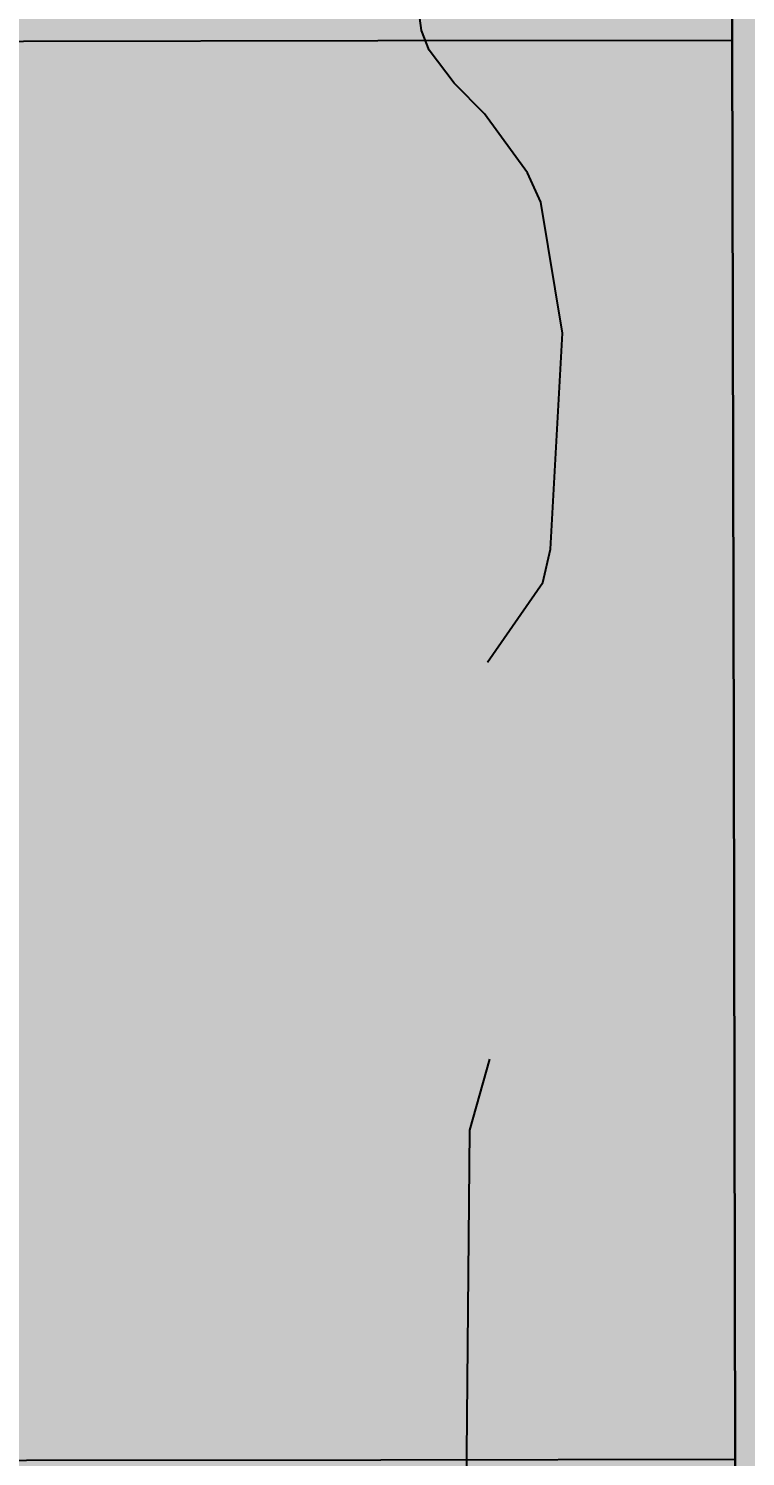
# Model space of a CAD drawing. Extents: x 560272 to 568164, y 6204780 to 6214217.
# Drawn here: x 566184.7 to 566211.8, y 6209859.6 to 6209913.5 of the extents above; entities that cross this region are included whole.
import ezdxf

# ---------------------------------------------------------------- set-up
doc = ezdxf.new("R2010")
doc.units = 0
doc.header["$LTSCALE"] = 5
doc.linetypes.add('DASHED2', pattern=[9.525, 6.35, -3.175])
for name, color, linetype in [('Quarters', 8, 'Continuous'), ('RoadSeg', 57, 'DASHED2'), ('Townships', 57, 'Continuous')]:
    doc.layers.add(name, color=color, linetype=linetype)
doc.layers.add('ROUTE-MAP-BACKGROUND-H', color=7, linetype='Continuous', true_color=0xf0ebff)
doc.styles.add('120', font='ARIALN.TTF', dxfattribs={"height": 13})

msp = doc.modelspace()

# ---------------------------------------------------------------- hatches: boundary and pattern name
at = {"layer": 'ROUTE-MAP-BACKGROUND-H'}
h = msp.add_hatch(color=256, dxfattribs=at)
h.dxf.hatch_style = 1
h.paths.add_polyline_path([(565237.99, 6210345.866), (566535.85, 6210345.729), (566539.103, 6209697.377), (565234.412, 6209697.744)])

# ---------------------------------------------------------------- linework, layer by layer
at = {"layer": 'Quarters', "flags": 128}
msp.add_lwpolyline([(566171.269, 6209859.467), (566158.235, 6209859.449), (566158.21, 6209872.829), (566158.185, 6209886.21), (566158.16, 6209899.59), (566158.135, 6209912.97), (566171.164, 6209912.989), (566184.528, 6209913.008), (566197.892, 6209913.027), (566211.256, 6209913.046), (566211.286, 6209899.665), (566211.316, 6209886.284), (566211.346, 6209872.903), (566211.376, 6209859.522), (566198.007, 6209859.503), (566184.638, 6209859.485)], close=True, dxfattribs=at)
at = {"layer": 'RoadSeg', "flags": 128}
msp.add_lwpolyline([(566276.515, 6209825.698), (566275.574, 6209827.013), (566275.049, 6209827.422), (566270.922, 6209829.162), (566269.139, 6209829.96), (566267.454, 6209830.591), (566265.333, 6209831.062), (566254.303, 6209830.168), (566250.09, 6209830.912), (566248.358, 6209830.811), (566246.117, 6209830.153), (566243.432, 6209827.142), (566241.411, 6209825.815), (566236.838, 6209825.034), (566223.865, 6209823.477), (566221.9, 6209823.38), (566216.414, 6209823.648), (566214.727, 6209824.179), (566212.651, 6209825.282), (566210.972, 6209826.245), (566210.147, 6209826.626), (566208.292, 6209827.06), (566206.03, 6209827.135), (566204.874, 6209827.555), (566204.152, 6209828.135), (566202.79, 6209830.056), (566200.986, 6209831.487), (566200.744, 6209832.031), (566200.519, 6209833.134), (566200.304, 6209835.106), (566200.105, 6209835.762), (566199.26, 6209837.615), (566197.384, 6209843.6), (566197.022, 6209845.603), (566197.296, 6209847.86), (566197.644, 6209848.653), (566198.738, 6209850.23), (566200.763, 6209851.79), (566201.082, 6209852.815), (566201.202, 6209853.944), (566201.369, 6209871.943), (566202.723, 6209876.777), (566203.523, 6209878.658), (566203.64, 6209879.588), (566203.284, 6209880.359), (566201.863, 6209882.231), (566201.608, 6209883.086), (566201.673, 6209888.376), (566201.994, 6209889.534), (566204.113, 6209892.59), (566204.403, 6209893.849), (566204.853, 6209901.993), (566204.046, 6209906.933), (566203.534, 6209908.04), (566201.911, 6209910.266), (566200.768, 6209911.419), (566199.826, 6209912.667), (566199.54, 6209913.405), (566199.276, 6209915.307), (566198.068, 6209920.154), (566197.558, 6209923.158), (566196.13, 6209926.945), (566195.92, 6209929.976), (566195.734, 6209930.679), (566193.135, 6209934.088), (566192.175, 6209936.168), (566190.692, 6209942.352), (566190.652, 6209943.783), (566190.874, 6209945.01), (566191.497, 6209946.297), (566192.108, 6209946.951), (566194.097, 6209948.345), (566195.349, 6209949.486), (566196.493, 6209950.164), (566200.688, 6209952.083), (566202.206, 6209953.186)], dxfattribs=at)
at = {"layer": 'Townships', "flags": 128}
for points in [[(566102.846, 6210020.618), (566103.85, 6210020.619), (566130.223, 6210020.65), (566156.931, 6210020.681), (566157.934, 6210020.683), (566184.307, 6210020.723), (566211.013, 6210020.764), (566211.074, 6209994.001), (566211.134, 6209967.239), (566211.194, 6209940.477), (566211.254, 6209914.05), (566211.256, 6209913.046), (566211.316, 6209886.284), (566211.376, 6209859.522), (566211.436, 6209832.76), (566211.495, 6209806.332), (566211.498, 6209805.328)], [(566212.413, 6209697.617), (566211.744, 6209697.615), (566211.742, 6209698.284), (566211.68, 6209725.044), (566211.617, 6209751.804), (566211.557, 6209778.566), (566211.498, 6209805.328), (566211.495, 6209806.332), (566211.436, 6209832.76), (566211.376, 6209859.522), (566211.316, 6209886.284), (566211.256, 6209913.046), (566211.254, 6209914.05), (566211.194, 6209940.477), (566211.134, 6209967.239), (566211.074, 6209994.001), (566211.013, 6210020.764), (566212.017, 6210020.767)]]:
    msp.add_lwpolyline(points, dxfattribs=at)

# ---------------------------------------------------------------- texts
at = {"layer": 'RoadSeg', "style": '120'}
msp.add_text('24', height=7.9769, rotation=359.4504, dxfattribs=at).set_placement((566184.913, 6209881.114))

doc.saveas('drawing.dxf')
